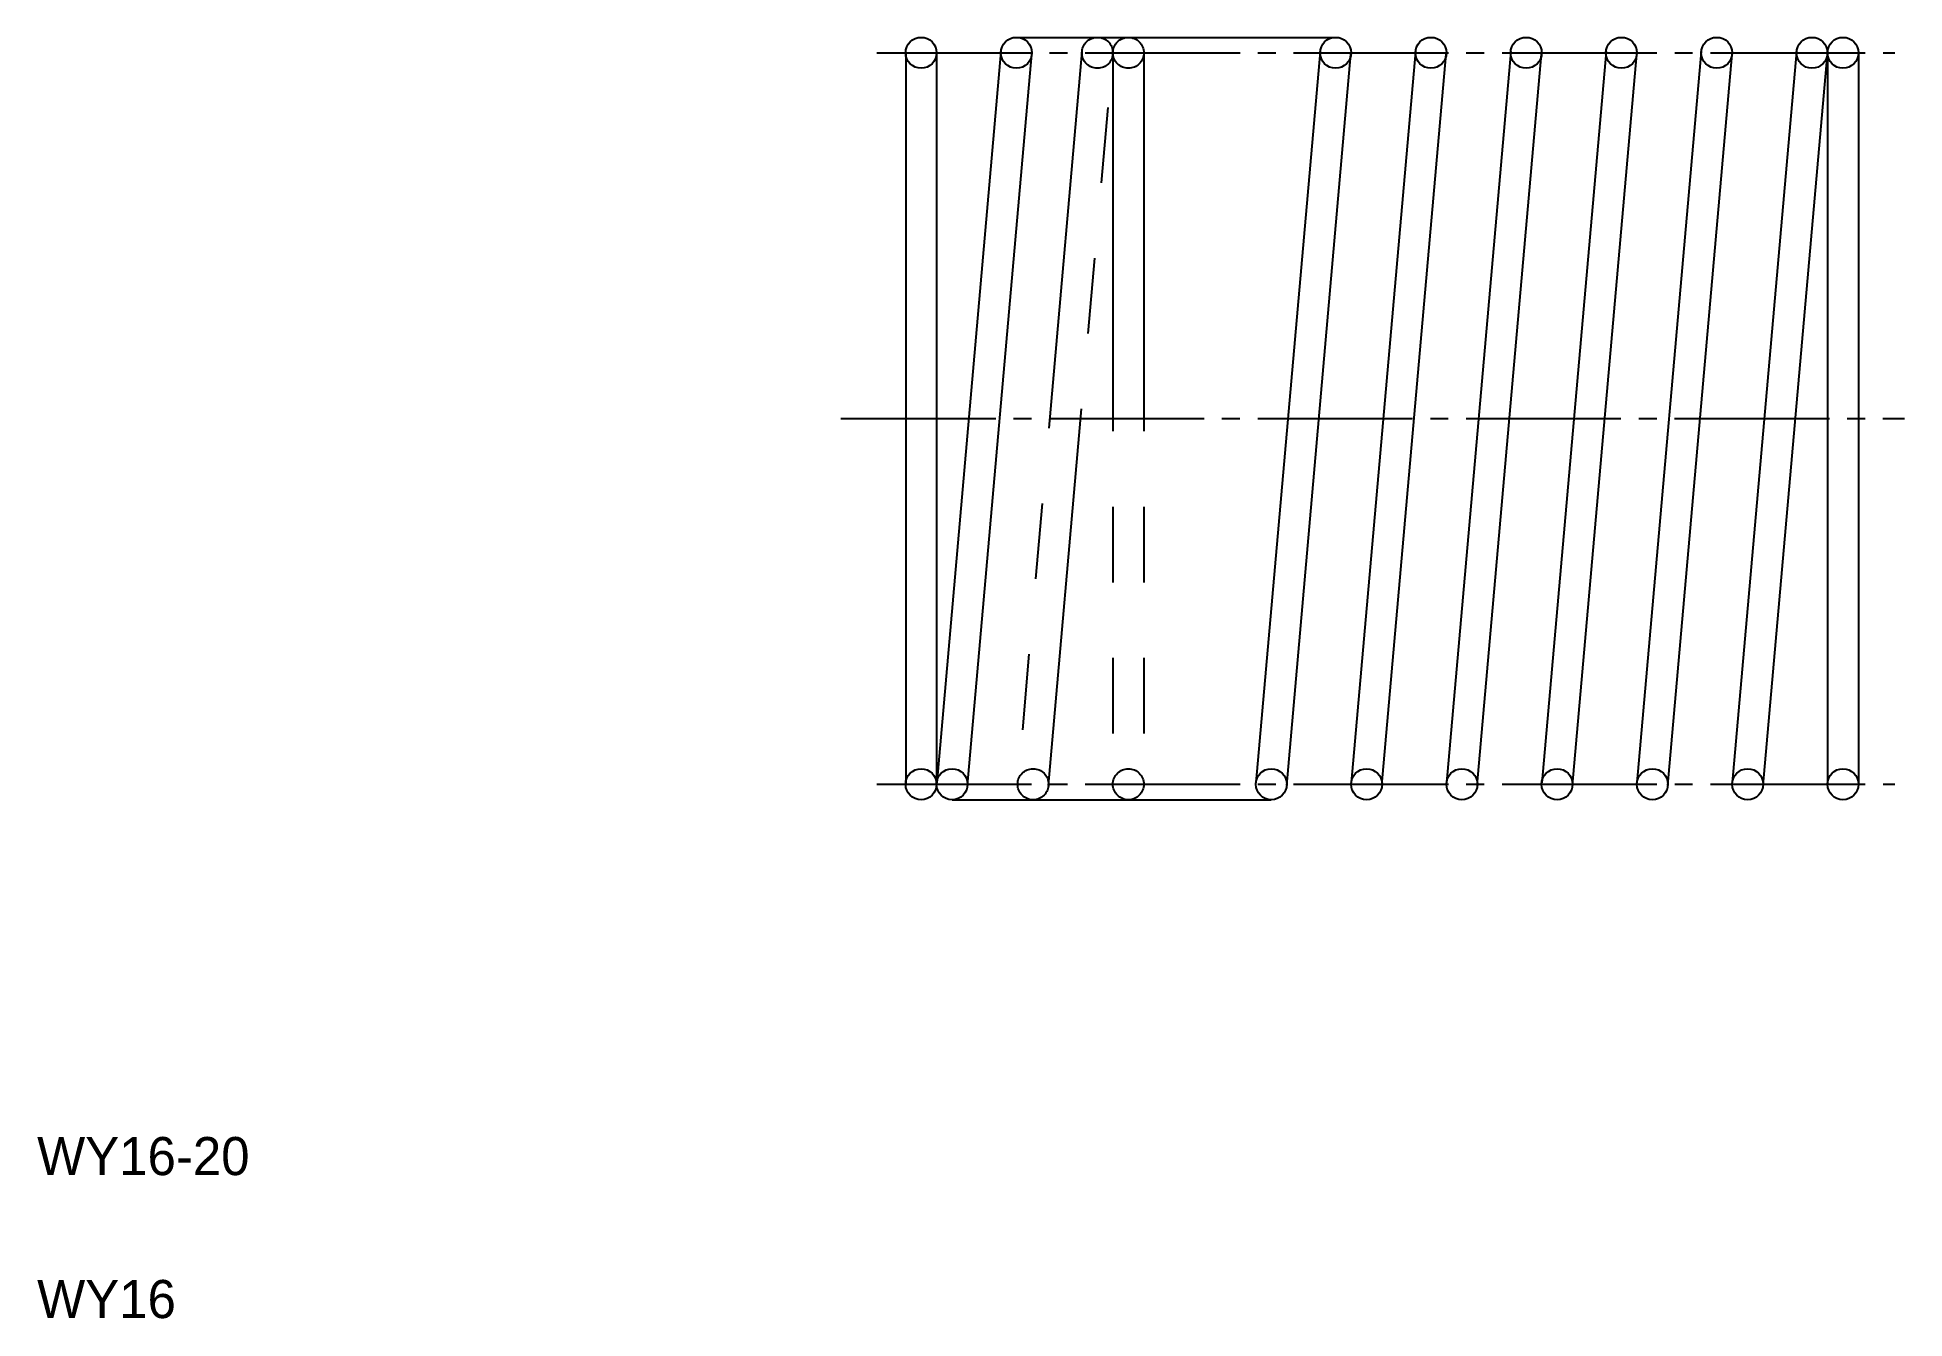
# Model space of a CAD drawing. Extents: x 2 to 41.2, y 2 to 28.9.
import ezdxf

# ---------------------------------------------------------------- set-up
doc = ezdxf.new("R2010")
doc.units = 0
doc.header["$LTSCALE"] = 0.25
doc.linetypes.add('CENTER', pattern=[17.5, 13, -1.5, 1.5, -1.5])
doc.linetypes.add('PHANTOM', pattern=[63.5, 31.75, -6.35, 6.35, -6.35, 6.35, -6.35])
doc.layers.get('0').update_dxf_attribs({"linetype": 'CONTINUOUS'})
doc.layers.add('CENTER', color=1, linetype='CENTER')

msp = doc.modelspace()

# ---------------------------------------------------------------- linework, layer by layer
at = {"color": 3, "linetype": 'PHANTOM'}
for p, q in [((22.557, 28.878), (29.257, 28.878)), ((23.933, 28.581), (22.583, 13.231)), ((23.23, 13.174), (24.58, 28.524)), ((24.582, 28.553), (24.582, 13.203)), ((25.232, 28.553), (25.232, 13.203)), ((21.207, 12.878), (27.907, 12.878))]:
    msp.add_line(p, q, dxfattribs=at)
at = {"color": 7}
for p, q in [((20.232, 28.553), (20.232, 13.203)), ((20.882, 28.553), (20.882, 13.203)), ((22.233, 28.581), (20.883, 13.231)), ((21.53, 13.174), (22.88, 28.524)), ((28.933, 28.581), (27.583, 13.231)), ((28.23, 13.174), (29.58, 28.524)), ((30.933, 28.581), (29.583, 13.231)), ((30.23, 13.174), (31.58, 28.524)), ((32.933, 28.581), (31.583, 13.231)), ((32.23, 13.174), (33.58, 28.524)), ((34.933, 28.581), (33.583, 13.231)), ((34.23, 13.174), (35.58, 28.524)), ((36.933, 28.581), (35.583, 13.231)), ((36.23, 13.174), (37.58, 28.524)), ((38.933, 28.581), (37.583, 13.231)), ((38.23, 13.174), (39.58, 28.524)), ((39.582, 28.553), (39.582, 13.203)), ((40.232, 28.553), (40.232, 13.203))]:
    msp.add_line(p, q, dxfattribs=at)
for p, q in [((20.232, 24.715), (20.232, 24.715)), ((20.232, 20.878), (20.232, 20.878))]:
    msp.add_line(p, q)
for centre in [(20.557, 28.553), (22.557, 28.553), (29.257, 28.553), (31.257, 28.553), (33.257, 28.553), (35.257, 28.553), (37.257, 28.553), (39.257, 28.553), (39.907, 28.553), (20.557, 13.203), (21.207, 13.203), (27.907, 13.203), (29.907, 13.203), (31.907, 13.203), (33.907, 13.203), (35.907, 13.203), (37.907, 13.203), (39.907, 13.203)]:
    msp.add_circle(centre, 0.325, dxfattribs=at)
at = {"color": 3, "linetype": 'PHANTOM'}
for centre in [(24.257, 28.553), (24.907, 28.553), (22.907, 13.203), (24.907, 13.203)]:
    msp.add_circle(centre, 0.325, dxfattribs=at)
at = {"layer": 'CENTER', "color": 1, "linetype": 'CENTER'}
for p, q in [((19.626, 28.553), (40.994, 28.553)), ((18.872, 20.878), (41.202, 20.878)), ((19.626, 13.203), (40.994, 13.203))]:
    msp.add_line(p, q, dxfattribs=at)

# ---------------------------------------------------------------- texts
for s, p in [('WY16-20', (2, 5)), ('WY16', (2, 2))]:
    msp.add_text(s, height=0.8).set_placement(p)

doc.saveas('drawing.dxf')
